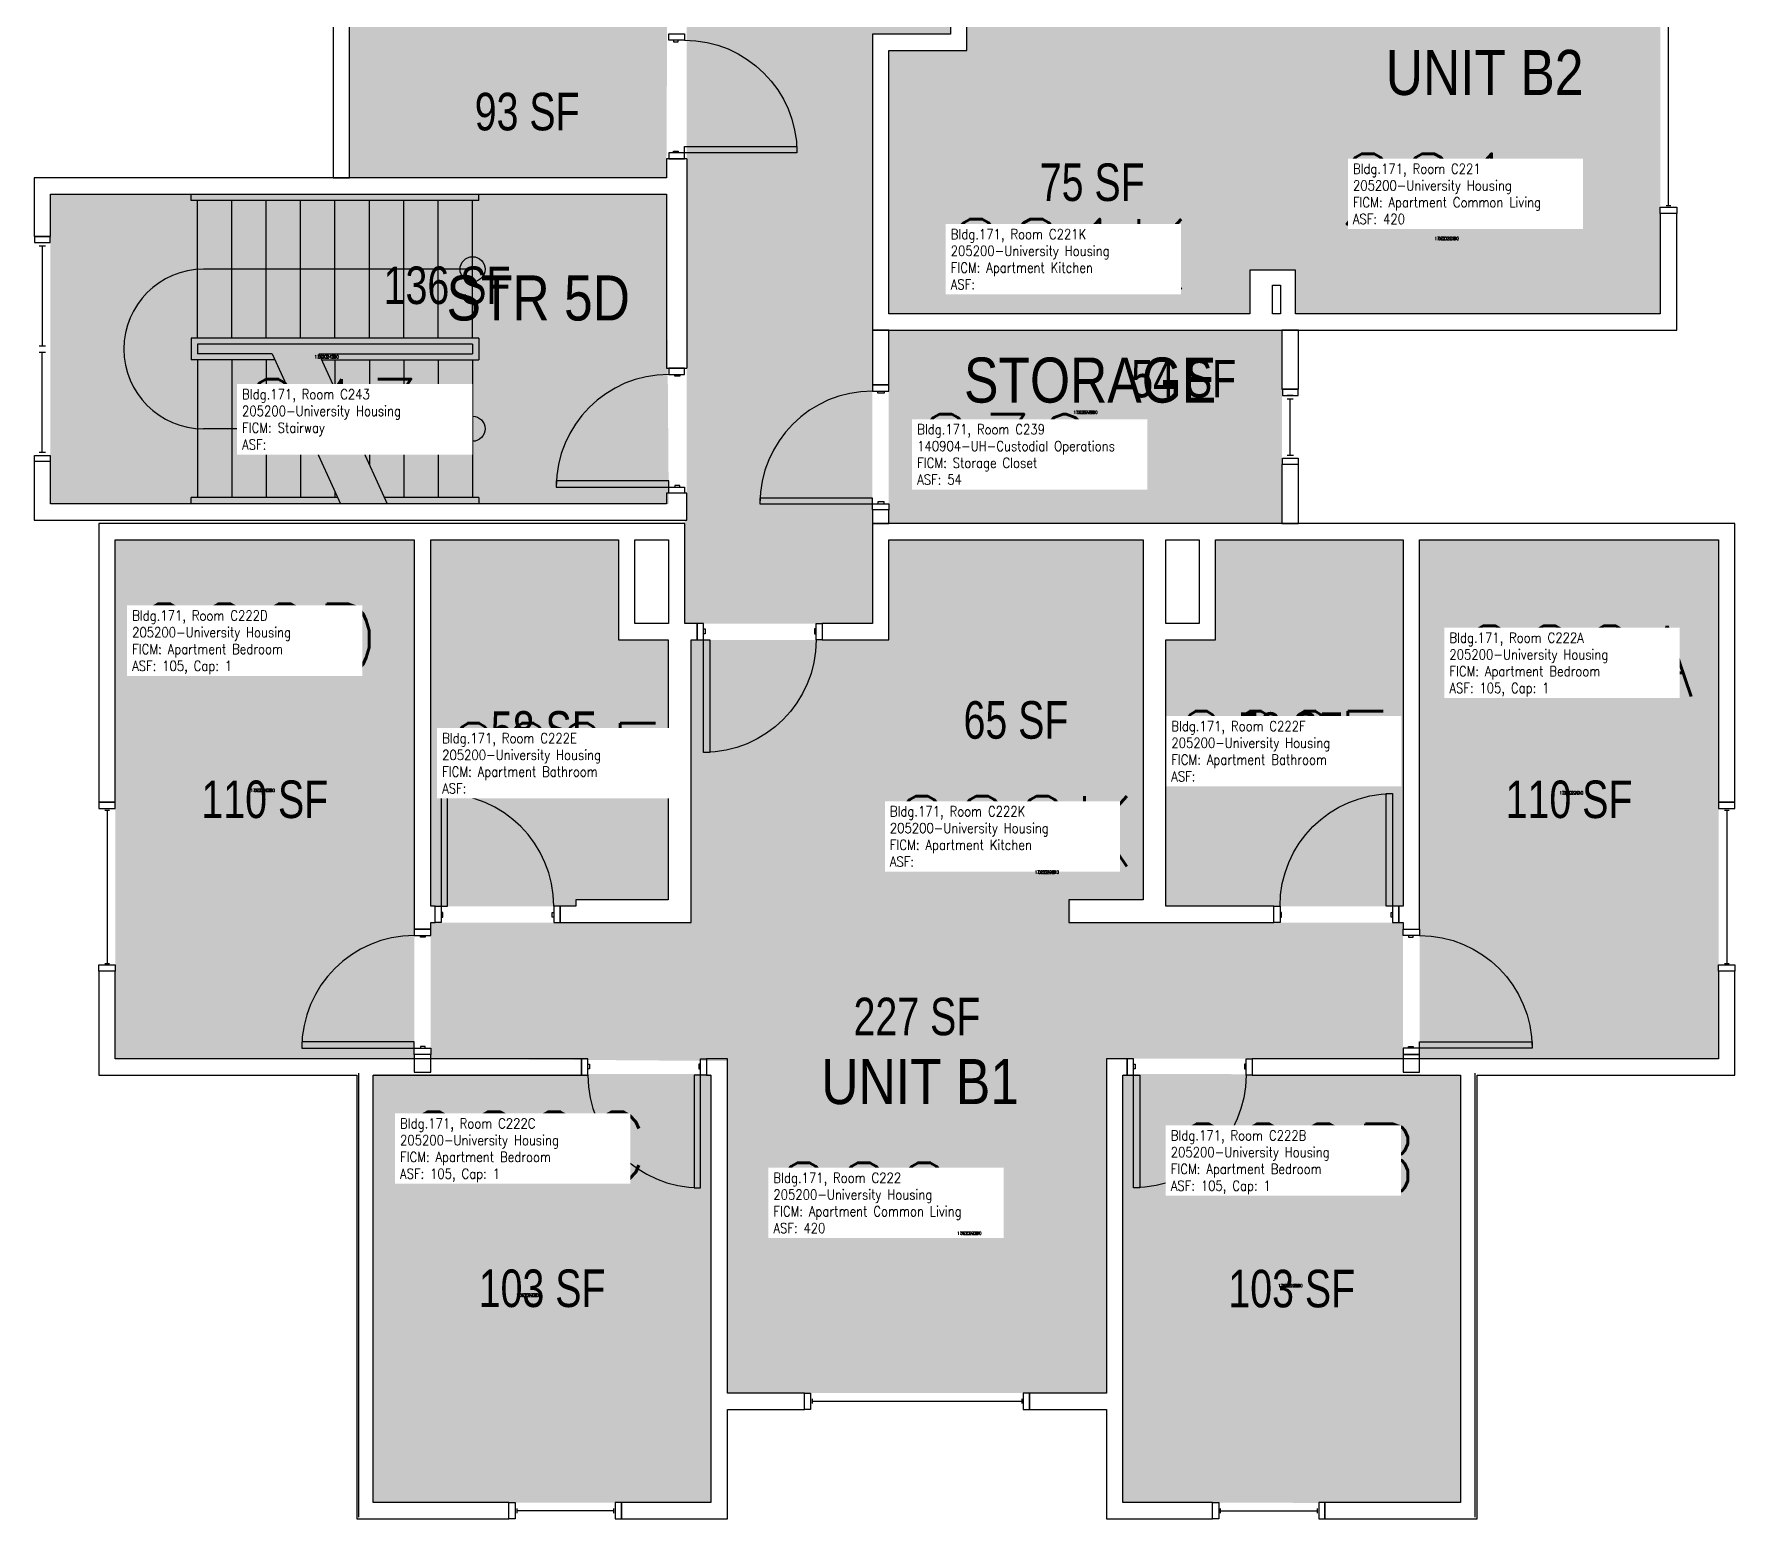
# Model space of a CAD drawing. Header units: inches. Extents: x 56 to 3925, y -1092 to 1472.
# Drawn here: x 3378 to 3922, y -535 to -60 of the extents above; entities that cross this region are included whole.
import ezdxf
from ezdxf.enums import TextEntityAlignment as Align

# ---------------------------------------------------------------- set-up
doc = ezdxf.new("R2010")
doc.units = ezdxf.units.IN
doc.header["$LTSCALE"] = 48
doc.header["$MEASUREMENT"] = 0
for name, color, linetype in [('A-DOOR', 2, 'Continuous'), ('A-FLOR', 3, 'Continuous'), ('A-GLAZ', 1, 'Continuous'), ('A-IDEN-RNUM', 7, 'Continuous'), ('A-IDEN-SNUM', 4, 'Continuous'), ('A-IDEN-VNUM', 4, 'Continuous'), ('A-MISC', 1, 'Continuous'), ('A-WALL', 5, 'Continuous'), ('AREA-TEXT', 3, 'Continuous'), ('Rooms-Category-Color', 7, 'Continuous'), ('Rooms-College-Color', 7, 'Continuous'), ('Rooms-Department-Color', 7, 'Continuous'), ('Rooms-Division-Color', 7, 'Continuous'), ('Rooms-Information', 7, 'Continuous')]:
    doc.layers.add(name, color=color, linetype=linetype)
doc.styles.add('AREA', font='arial.ttf', dxfattribs={"width": 0.75, "height": 12})
doc.styles.add('DIMS', font='ARIALN.TTF')
doc.styles.add('ROOMSNUMBER', font='txt.shx', dxfattribs={"height": 0.03})
doc.styles.add('ROOMVNUMBER', font='simplex.shx', dxfattribs={"width": 0.85})
doc.styles.get("Standard").update_dxf_attribs({"font": 'ARIALN.TTF'})
doc.dimstyles.new('NBA 2004', dxfattribs={"dimscale": 128, "dimtxt": 0.125, "dimasz": 0.09375, "dimexe": 0.125, "dimexo": 0.125, "dimgap": 0.0625, "dimtad": 1, "dimdec": 3, "dimzin": 3, "dimdsep": 46, "dimlunit": 4, "dimtxsty": 'DIMS', "dimblk": 'ARCHTICK', "dimcen": 0.09375, "dimdle": 0.125, "dimclrd": 256, "dimclre": 256, "dimclrt": 2, "dimadec": 0, "dimazin": 0, "dimtfac": 0.75, "dimtdec": 3, "dimtmove": 2, "dimatfit": 2, "dimfxl": 0.125, "dimfrac": 2, "dimtolj": 1, "dimtzin": 0, "dimlwd": -1, "dimlwe": -1, "dimarcsym": 0})

# ---------------------------------------------------------------- blocks, each defined once
blk = doc.blocks.new('_ArchTick')
at = {"color": 0, "linetype": 'ByBlock', "const_width": 0.15}
blk.add_lwpolyline([(-0.5, -0.5), (0.5, 0.5)], dxfattribs=at)

msp = doc.modelspace()

# ---------------------------------------------------------------- hatches: boundary and pattern name
at = {"layer": 'Rooms-Category-Color', "true_color": 0xadadad}
for points in [[(3586.39, 1019.28), (3646.39, 1019.28), (3646.39, 835.24), (3671.39, 835.24), (3671.39, 752.92), (3646.39, 752.92), (3646.39, 22.1), (3671.39, 22.1), (3671.39, -60.22), (3646.39, -60.22), (3646.39, -248.61), (3586.39, -248.61), (3586.39, -215.61), (3587.01, -215.61), (3587.01, -44.24), (3586.39, -44.24), (3586.39, 119.53), (3561.39, 119.53), (3561.39, 201.85), (3586.39, 201.85), (3586.39, 932.67), (3561.39, 932.67), (3561.39, 1014.99), (3586.39, 1014.99)], [(3580.51, -111.36), (3383.51, -111.36), (3383.51, -210.36), (3581.26, -210.36)]]:
    msp.add_hatch(color=253, dxfattribs=at).paths.add_polyline_path(points)
at = {"layer": 'Rooms-Category-Color', "true_color": 0x728ef3}
for points in [[(3781.76, -149.61), (3781.76, -65.47), (3676.64, -65.47), (3676.64, -4.34), (3685.59, -4.34), (3685.59, 0.91), (3676.64, 0.91), (3676.64, 22.1), (3726.01, 22.1), (3726.01, 0.91), (3719.59, 0.91), (3719.59, -4.34), (3733.26, -4.34), (3733.26, 27.35), (3719.39, 27.35), (3719.39, 56.1), (3733.26, 56.1), (3733.26, 232.14), (3719.39, 232.14), (3719.39, 260.89), (3777.39, 260.89), (3777.39, -14.11), (3898.39, -14.11), (3898.39, -149.61)], [(3651.64, -65.47), (3781.76, -65.47), (3781.76, -135.61), (3767.14, -135.61), (3767.14, -149.61), (3651.64, -149.61)], [(3777.39, -216.61), (3777.39, -154.86), (3651.64, -154.86), (3651.64, -216.61)], [(3404.26, -221.86), (3499.89, -221.86), (3499.89, -346.41), (3499.89, -387.74), (3404.26, -387.74)], [(3505.14, -221.86), (3505.14, -338.99), (3551.51, -338.99), (3551.51, -336.99), (3581.13, -336.99), (3581.13, -253.86), (3565.14, -253.86), (3565.14, -221.86)], [(3651.62, -221.86), (3733, -221.86), (3733, -336.99), (3651.62, -336.99)], [(3756.14, -221.86), (3816.14, -221.86), (3816.14, -338.99), (3740.26, -338.99), (3740.26, -253.86), (3756.14, -253.86)], [(3821.39, -221.86), (3917.01, -221.86), (3917.01, -387.74), (3821.39, -387.74)], [(3721.25, -494.61), (3600.01, -494.61), (3600.01, -388.47), (3505.14, -387.74), (3505.14, -344.24), (3588.36, -344.24), (3588.38, -253.86), (3651.64, -253.86), (3651.62, -336.99), (3709.75, -336.99), (3709.75, -344.24), (3816.12, -344.24), (3816.14, -387.74), (3721.26, -387.74)], [(3486.76, -392.61), (3594.76, -392.61), (3594.76, -529.61), (3486.76, -529.61)], [(3726.51, -392.61), (3834.51, -392.8), (3834.51, -529.8), (3726.51, -529.61)]]:
    msp.add_hatch(color=171, dxfattribs=at).paths.add_polyline_path(points)
at = {"layer": 'Rooms-Category-Color', "true_color": 0xe3c5e1}
msp.add_hatch(color=254, dxfattribs=at).paths.add_polyline_path([(3580.51, -106.11), (3479.14, -106.11), (3479.14, 24.89), (3581.14, 24.89)])
at = {"layer": 'Rooms-College-Color', "true_color": 0xadadad}
for points in [[(3586.39, 1019.28), (3646.39, 1019.28), (3646.39, 835.24), (3671.39, 835.24), (3671.39, 752.92), (3646.39, 752.92), (3646.39, 22.1), (3671.39, 22.1), (3671.39, -60.22), (3646.39, -60.22), (3646.39, -248.61), (3586.39, -248.61), (3586.39, -215.61), (3587.01, -215.61), (3587.01, -44.24), (3586.39, -44.24), (3586.39, 119.53), (3561.39, 119.53), (3561.39, 201.85), (3586.39, 201.85), (3586.39, 932.67), (3561.39, 932.67), (3561.39, 1014.99), (3586.39, 1014.99)], [(3781.76, -149.61), (3781.76, -65.47), (3676.64, -65.47), (3676.64, -4.34), (3685.59, -4.34), (3685.59, 0.91), (3676.64, 0.91), (3676.64, 22.1), (3726.01, 22.1), (3726.01, 0.91), (3719.59, 0.91), (3719.59, -4.34), (3733.26, -4.34), (3733.26, 27.35), (3719.39, 27.35), (3719.39, 56.1), (3733.26, 56.1), (3733.26, 232.14), (3719.39, 232.14), (3719.39, 260.89), (3777.39, 260.89), (3777.39, -14.11), (3898.39, -14.11), (3898.39, -149.61)], [(3580.51, -106.11), (3479.14, -106.11), (3479.14, 24.89), (3581.14, 24.89)], [(3651.64, -65.47), (3781.76, -65.47), (3781.76, -135.61), (3767.14, -135.61), (3767.14, -149.61), (3651.64, -149.61)], [(3580.51, -111.36), (3383.51, -111.36), (3383.51, -210.36), (3581.26, -210.36)], [(3777.39, -216.61), (3777.39, -154.86), (3651.64, -154.86), (3651.64, -216.61)], [(3404.26, -221.86), (3499.89, -221.86), (3499.89, -346.41), (3499.89, -387.74), (3404.26, -387.74)], [(3505.14, -221.86), (3505.14, -338.99), (3551.51, -338.99), (3551.51, -336.99), (3581.13, -336.99), (3581.13, -253.86), (3565.14, -253.86), (3565.14, -221.86)], [(3651.62, -221.86), (3733, -221.86), (3733, -336.99), (3651.62, -336.99)], [(3756.14, -221.86), (3816.14, -221.86), (3816.14, -338.99), (3740.26, -338.99), (3740.26, -253.86), (3756.14, -253.86)], [(3821.39, -221.86), (3917.01, -221.86), (3917.01, -387.74), (3821.39, -387.74)], [(3721.25, -494.61), (3600.01, -494.61), (3600.01, -388.47), (3505.14, -387.74), (3505.14, -344.24), (3588.36, -344.24), (3588.38, -253.86), (3651.64, -253.86), (3651.62, -336.99), (3709.75, -336.99), (3709.75, -344.24), (3816.12, -344.24), (3816.14, -387.74), (3721.26, -387.74)], [(3486.76, -392.61), (3594.76, -392.61), (3594.76, -529.61), (3486.76, -529.61)], [(3726.51, -392.61), (3834.51, -392.8), (3834.51, -529.8), (3726.51, -529.61)]]:
    msp.add_hatch(color=253, dxfattribs=at).paths.add_polyline_path(points)
at = {"layer": 'Rooms-Department-Color', "true_color": 0xacacac}
for points in [[(3586.39, 1019.28), (3646.39, 1019.28), (3646.39, 835.24), (3671.39, 835.24), (3671.39, 752.92), (3646.39, 752.92), (3646.39, 22.1), (3671.39, 22.1), (3671.39, -60.22), (3646.39, -60.22), (3646.39, -248.61), (3586.39, -248.61), (3586.39, -215.61), (3587.01, -215.61), (3587.01, -44.24), (3586.39, -44.24), (3586.39, 119.53), (3561.39, 119.53), (3561.39, 201.85), (3586.39, 201.85), (3586.39, 932.67), (3561.39, 932.67), (3561.39, 1014.99), (3586.39, 1014.99)], [(3580.51, -111.36), (3383.51, -111.36), (3383.51, -210.36), (3581.26, -210.36)]]:
    msp.add_hatch(color=253, dxfattribs=at).paths.add_polyline_path(points)
at = {"layer": 'Rooms-Department-Color', "true_color": 0x604aed}
for points in [[(3781.76, -149.61), (3781.76, -65.47), (3676.64, -65.47), (3676.64, -4.34), (3685.59, -4.34), (3685.59, 0.91), (3676.64, 0.91), (3676.64, 22.1), (3726.01, 22.1), (3726.01, 0.91), (3719.59, 0.91), (3719.59, -4.34), (3733.26, -4.34), (3733.26, 27.35), (3719.39, 27.35), (3719.39, 56.1), (3733.26, 56.1), (3733.26, 232.14), (3719.39, 232.14), (3719.39, 260.89), (3777.39, 260.89), (3777.39, -14.11), (3898.39, -14.11), (3898.39, -149.61)], [(3580.51, -106.11), (3479.14, -106.11), (3479.14, 24.89), (3581.14, 24.89)], [(3651.64, -65.47), (3781.76, -65.47), (3781.76, -135.61), (3767.14, -135.61), (3767.14, -149.61), (3651.64, -149.61)], [(3777.39, -216.61), (3777.39, -154.86), (3651.64, -154.86), (3651.64, -216.61)], [(3404.26, -221.86), (3499.89, -221.86), (3499.89, -346.41), (3499.89, -387.74), (3404.26, -387.74)], [(3505.14, -221.86), (3505.14, -338.99), (3551.51, -338.99), (3551.51, -336.99), (3581.13, -336.99), (3581.13, -253.86), (3565.14, -253.86), (3565.14, -221.86)], [(3651.62, -221.86), (3733, -221.86), (3733, -336.99), (3651.62, -336.99)], [(3756.14, -221.86), (3816.14, -221.86), (3816.14, -338.99), (3740.26, -338.99), (3740.26, -253.86), (3756.14, -253.86)], [(3821.39, -221.86), (3917.01, -221.86), (3917.01, -387.74), (3821.39, -387.74)], [(3721.25, -494.61), (3600.01, -494.61), (3600.01, -388.47), (3505.14, -387.74), (3505.14, -344.24), (3588.36, -344.24), (3588.38, -253.86), (3651.64, -253.86), (3651.62, -336.99), (3709.75, -336.99), (3709.75, -344.24), (3816.12, -344.24), (3816.14, -387.74), (3721.26, -387.74)], [(3486.76, -392.61), (3594.76, -392.61), (3594.76, -529.61), (3486.76, -529.61)], [(3726.51, -392.61), (3834.51, -392.8), (3834.51, -529.8), (3726.51, -529.61)]]:
    msp.add_hatch(color=173, dxfattribs=at).paths.add_polyline_path(points)
at = {"layer": 'Rooms-Division-Color', "true_color": 0xadadad}
for points in [[(3586.39, 1019.28), (3646.39, 1019.28), (3646.39, 835.24), (3671.39, 835.24), (3671.39, 752.92), (3646.39, 752.92), (3646.39, 22.1), (3671.39, 22.1), (3671.39, -60.22), (3646.39, -60.22), (3646.39, -248.61), (3586.39, -248.61), (3586.39, -215.61), (3587.01, -215.61), (3587.01, -44.24), (3586.39, -44.24), (3586.39, 119.53), (3561.39, 119.53), (3561.39, 201.85), (3586.39, 201.85), (3586.39, 932.67), (3561.39, 932.67), (3561.39, 1014.99), (3586.39, 1014.99)], [(3580.51, -111.36), (3383.51, -111.36), (3383.51, -210.36), (3581.26, -210.36)]]:
    msp.add_hatch(color=253, dxfattribs=at).paths.add_polyline_path(points)
at = {"layer": 'Rooms-Division-Color', "true_color": 0x604aed}
for points in [[(3781.76, -149.61), (3781.76, -65.47), (3676.64, -65.47), (3676.64, -4.34), (3685.59, -4.34), (3685.59, 0.91), (3676.64, 0.91), (3676.64, 22.1), (3726.01, 22.1), (3726.01, 0.91), (3719.59, 0.91), (3719.59, -4.34), (3733.26, -4.34), (3733.26, 27.35), (3719.39, 27.35), (3719.39, 56.1), (3733.26, 56.1), (3733.26, 232.14), (3719.39, 232.14), (3719.39, 260.89), (3777.39, 260.89), (3777.39, -14.11), (3898.39, -14.11), (3898.39, -149.61)], [(3580.51, -106.11), (3479.14, -106.11), (3479.14, 24.89), (3581.14, 24.89)], [(3651.64, -65.47), (3781.76, -65.47), (3781.76, -135.61), (3767.14, -135.61), (3767.14, -149.61), (3651.64, -149.61)], [(3777.39, -216.61), (3777.39, -154.86), (3651.64, -154.86), (3651.64, -216.61)], [(3404.26, -221.86), (3499.89, -221.86), (3499.89, -346.41), (3499.89, -387.74), (3404.26, -387.74)], [(3505.14, -221.86), (3505.14, -338.99), (3551.51, -338.99), (3551.51, -336.99), (3581.13, -336.99), (3581.13, -253.86), (3565.14, -253.86), (3565.14, -221.86)], [(3651.62, -221.86), (3733, -221.86), (3733, -336.99), (3651.62, -336.99)], [(3756.14, -221.86), (3816.14, -221.86), (3816.14, -338.99), (3740.26, -338.99), (3740.26, -253.86), (3756.14, -253.86)], [(3821.39, -221.86), (3917.01, -221.86), (3917.01, -387.74), (3821.39, -387.74)], [(3721.25, -494.61), (3600.01, -494.61), (3600.01, -388.47), (3505.14, -387.74), (3505.14, -344.24), (3588.36, -344.24), (3588.38, -253.86), (3651.64, -253.86), (3651.62, -336.99), (3709.75, -336.99), (3709.75, -344.24), (3816.12, -344.24), (3816.14, -387.74), (3721.26, -387.74)], [(3486.76, -392.61), (3594.76, -392.61), (3594.76, -529.61), (3486.76, -529.61)], [(3726.51, -392.61), (3834.51, -392.8), (3834.51, -529.8), (3726.51, -529.61)]]:
    msp.add_hatch(color=173, dxfattribs=at).paths.add_polyline_path(points)

# ---------------------------------------------------------------- linework, layer by layer
at = {"layer": 'A-DOOR'}
for p, q in [((3651.64, -172.31), (3646.39, -172.31)), ((3646.39, -172.31), (3646.39, -174.31)), ((3651.64, -174.31), (3651.64, -172.31)), ((3646.39, -174.31), (3651.64, -174.31)), ((3648.14, -174.94), (3648.14, -174.31)), ((3648.14, -174.31), (3650.14, -174.31)), ((3650.14, -174.94), (3648.14, -174.94)), ((3650.14, -174.31), (3650.14, -174.94)), ((3646.39, -208.56), (3610.39, -208.56)), ((3610.39, -208.56), (3610.39, -210.31)), ((3610.39, -210.31), (3646.39, -210.31)), ((3646.39, -210.31), (3646.39, -208.56)), ((3646.39, -212.31), (3646.39, -210.31)), ((3646.39, -210.31), (3651.64, -210.31)), ((3650.14, -209.69), (3648.14, -209.69)), ((3648.14, -209.69), (3648.14, -210.31)), ((3648.14, -210.31), (3650.14, -210.31)), ((3650.14, -210.31), (3650.14, -209.69)), ((3651.64, -210.31), (3651.64, -212.31)), ((3651.64, -212.31), (3646.39, -212.31))]:
    msp.add_line(p, q, dxfattribs=at)
for points in [[(3581.26, -62.11), (3581.26, -60.11), (3586.26, -60.11), (3586.26, -62.11)], [(3582.76, -62.11), (3582.76, -62.61), (3584.26, -62.61), (3584.26, -62.11)], [(3582.76, -98.11), (3582.76, -97.61), (3584.26, -97.61), (3584.26, -98.11)], [(3586.26, -98.11), (3586.26, -96.11), (3622.26, -96.11), (3622.26, -98.11)], [(3581.26, -98.11), (3581.26, -100.11), (3586.26, -100.11), (3586.26, -98.11)], [(3586.26, -168.99), (3586.26, -166.99), (3581.26, -166.99), (3581.26, -168.99)], [(3584.76, -168.99), (3584.76, -169.49), (3583.26, -169.49), (3583.26, -168.99)], [(3581.26, -204.99), (3581.26, -202.99), (3545.26, -202.99), (3545.26, -204.99)], [(3586.26, -204.99), (3586.26, -206.99), (3581.26, -206.99), (3581.26, -204.99)], [(3584.76, -204.99), (3584.76, -204.49), (3583.26, -204.49), (3583.26, -204.99)], [(3592.38, -248.61), (3590.38, -248.61), (3590.38, -253.86), (3592.38, -253.86)], [(3628.38, -248.61), (3630.38, -248.61), (3630.38, -253.86), (3628.38, -253.86)], [(3592.38, -250.36), (3592.88, -250.36), (3592.88, -251.86), (3592.38, -251.86)], [(3592.38, -253.86), (3594.38, -253.86), (3594.38, -289.86), (3592.38, -289.86)], [(3628.38, -250.36), (3627.88, -250.36), (3627.88, -251.86), (3628.38, -251.86)], [(3508.51, -338.99), (3510.51, -338.99), (3510.51, -302.99), (3508.51, -302.99)], [(3812.76, -338.99), (3810.76, -338.99), (3810.76, -302.99), (3812.76, -302.99)], [(3508.51, -344.24), (3506.51, -344.24), (3506.51, -338.99), (3508.51, -338.99)], [(3508.51, -342.49), (3509.01, -342.49), (3509.01, -340.99), (3508.51, -340.99)], [(3544.51, -342.49), (3544.01, -342.49), (3544.01, -340.99), (3544.51, -340.99)], [(3544.51, -344.24), (3546.51, -344.24), (3546.51, -338.99), (3544.51, -338.99)], [(3776.76, -344.24), (3774.76, -344.24), (3774.76, -338.99), (3776.76, -338.99)], [(3776.76, -342.49), (3777.26, -342.49), (3777.26, -340.99), (3776.76, -340.99)], [(3812.76, -342.49), (3812.26, -342.49), (3812.26, -340.99), (3812.76, -340.99)], [(3812.76, -344.24), (3814.76, -344.24), (3814.76, -338.99), (3812.76, -338.99)], [(3505.14, -348.37), (3505.14, -346.37), (3499.89, -346.37), (3499.89, -348.37)], [(3816.14, -348.37), (3816.14, -346.37), (3821.39, -346.37), (3821.39, -348.37)], [(3503.39, -348.37), (3503.39, -348.87), (3501.89, -348.87), (3501.89, -348.37)], [(3817.89, -348.37), (3817.89, -348.87), (3819.39, -348.87), (3819.39, -348.37)], [(3499.89, -384.37), (3499.89, -382.37), (3463.89, -382.37), (3463.89, -384.37)], [(3505.14, -384.37), (3505.14, -386.37), (3499.89, -386.37), (3499.89, -384.37)], [(3503.39, -384.37), (3503.39, -383.87), (3501.89, -383.87), (3501.89, -384.37)], [(3816.14, -384.37), (3816.14, -386.37), (3821.39, -386.37), (3821.39, -384.37)], [(3817.89, -384.37), (3817.89, -383.87), (3819.39, -383.87), (3819.39, -384.37)], [(3821.39, -384.37), (3821.39, -382.37), (3857.39, -382.37), (3857.39, -384.37)], [(3555.39, -387.74), (3553.39, -387.74), (3553.39, -392.99), (3555.39, -392.99)], [(3555.39, -389.49), (3555.89, -389.49), (3555.89, -390.99), (3555.39, -390.99)], [(3591.39, -389.49), (3590.89, -389.49), (3590.89, -390.99), (3591.39, -390.99)], [(3591.39, -387.74), (3593.39, -387.74), (3593.39, -392.99), (3591.39, -392.99)], [(3729.89, -387.74), (3727.89, -387.74), (3727.89, -392.99), (3729.89, -392.99)], [(3729.89, -389.49), (3730.39, -389.49), (3730.39, -390.99), (3729.89, -390.99)], [(3765.89, -389.49), (3765.39, -389.49), (3765.39, -390.99), (3765.89, -390.99)], [(3765.89, -387.74), (3767.89, -387.74), (3767.89, -392.99), (3765.89, -392.99)], [(3591.39, -392.99), (3589.39, -392.99), (3589.39, -428.99), (3591.39, -428.99)], [(3729.89, -392.99), (3731.89, -392.99), (3731.89, -428.99), (3729.89, -428.99)]]:
    msp.add_lwpolyline(points, close=True, dxfattribs=at)
at = {"layer": 'A-DOOR', "extrusion": (0, 0, -1)}
for centre, start, end in [((-3586.26, -98.11), 90, 180), ((-3592.38, -253.86), 180, 270), ((-3812.76, -338.99), 0, 90), ((-3821.39, -384.37), 90, 180), ((-3729.89, -392.99), 180, 270)]:
    msp.add_arc(centre, 36, start, end, dxfattribs=at)
at = {"layer": 'A-DOOR'}
for centre, start, end in [((3581.26, -204.99), 90, 180), ((3646.39, -210.31), 90, 180), ((3508.51, -338.99), 0, 90), ((3499.89, -384.37), 90, 180), ((3591.39, -392.99), 180, 270)]:
    msp.add_arc(centre, 36, start, end, dxfattribs=at)
at = {"layer": 'A-FLOR'}
for p, q in [((3428.51, -113.36), (3428.51, -111.36)), ((3520.51, -113.36), (3428.51, -113.36)), ((3430.51, -157.36), (3430.51, -113.36)), ((3441.51, -157.36), (3441.51, -113.36)), ((3452.51, -157.36), (3452.51, -113.36)), ((3463.51, -157.36), (3463.51, -113.36)), ((3474.51, -157.36), (3474.51, -113.36)), ((3485.51, -157.36), (3485.51, -113.36)), ((3496.51, -157.36), (3496.51, -113.36)), ((3507.51, -157.36), (3507.51, -113.36)), ((3518.51, -157.36), (3518.51, -113.36)), ((3520.51, -113.36), (3520.51, -111.36)), ((3518.51, -135.36), (3432.51, -135.36)), ((3428.51, -157.36), (3428.51, -164.36)), ((3520.51, -157.36), (3428.51, -157.36)), ((3520.51, -157.36), (3520.51, -164.36)), ((3430.51, -159.36), (3430.51, -162.36)), ((3518.51, -159.36), (3430.51, -159.36)), ((3454.38, -162.36), (3430.51, -162.36)), ((3469.38, -162.36), (3518.51, -162.36)), ((3518.51, -159.36), (3518.51, -162.36)), ((3455.29, -164.36), (3428.51, -164.36)), ((3430.51, -164.36), (3430.51, -208.36)), ((3441.51, -164.36), (3441.51, -208.36)), ((3452.51, -164.36), (3452.51, -208.36)), ((3452.51, -164.36), (3452.51, -208.36)), ((3470.29, -164.36), (3520.51, -164.36)), ((3474.51, -164.36), (3474.51, -173.61)), ((3485.51, -164.36), (3485.51, -197.77)), ((3496.51, -164.36), (3496.51, -208.36)), ((3507.51, -164.36), (3507.51, -208.36)), ((3518.51, -164.36), (3518.51, -208.36)), ((3463.51, -182.41), (3463.51, -184.18)), ((3463.51, -186.49), (3463.51, -208.36)), ((3474.51, -206.56), (3474.51, -208.36)), ((3428.51, -210.36), (3428.51, -208.36)), ((3475.34, -208.36), (3428.51, -208.36)), ((3520.51, -208.36), (3490.34, -208.36)), ((3520.51, -208.36), (3520.51, -210.36))]:
    msp.add_line(p, q, dxfattribs=at)
for points in [[(3454.38, -162.36), (3464.08, -183.62), (3460.95, -186.69), (3469.69, -186.02), (3466.56, -189.09), (3476.25, -210.36)], [(3469.38, -162.36), (3479.08, -183.62), (3475.95, -186.69), (3484.69, -186.02), (3481.56, -189.09), (3491.25, -210.36)]]:
    msp.add_lwpolyline(points, dxfattribs=at)
for centre in [(3518.51, -135.36), (3518.51, -186.36)]:
    msp.add_circle(centre, 4, dxfattribs=at)
msp.add_arc((3432.51, -160.86), 25.5, 90, 270, dxfattribs=at)
at = {"layer": 'A-GLAZ'}
for p, q in [((3901.01, -115), (3901.01, -48)), ((3900.26, -115), (3901.76, -115)), ((3379.89, -127.86), (3381.89, -127.86)), ((3380.89, -127.86), (3380.89, -159.86)), ((3379.89, -159.86), (3381.89, -159.86)), ((3379.89, -161.86), (3381.89, -161.86)), ((3380.89, -193.86), (3380.89, -161.86)), ((3782.51, -173.74), (3777.51, -173.74)), ((3777.51, -173.74), (3777.51, -175.74)), ((3782.51, -175.74), (3782.51, -173.74)), ((3777.51, -175.74), (3782.51, -175.74)), ((3781.01, -175.74), (3779.01, -175.74)), ((3779.01, -176.74), (3781.01, -176.74)), ((3780.02, -194.74), (3780.01, -176.74)), ((3379.89, -193.86), (3381.89, -193.86)), ((3777.52, -197.74), (3777.52, -195.74)), ((3777.52, -195.74), (3782.52, -195.74)), ((3779.02, -194.74), (3781.02, -194.74)), ((3779.02, -195.74), (3781.02, -195.74)), ((3782.52, -195.74), (3782.52, -197.74)), ((3782.52, -197.74), (3777.52, -197.74)), ((3400.89, -308.27), (3402.39, -308.27)), ((3401.64, -308.27), (3401.64, -357.27)), ((3918.89, -308.27), (3920.39, -308.27)), ((3919.64, -308.27), (3919.64, -357.27)), ((3400.89, -357.27), (3402.39, -357.27)), ((3918.89, -357.27), (3920.39, -357.27)), ((3627.14, -496.49), (3627.14, -497.99)), ((3627.14, -497.24), (3694.14, -497.24)), ((3694.14, -496.49), (3694.14, -497.99)), ((3532.64, -531.49), (3532.64, -532.99)), ((3563.64, -532.24), (3532.64, -532.24)), ((3563.64, -531.49), (3563.64, -532.99)), ((3757.64, -531.49), (3757.64, -532.99)), ((3757.64, -532.24), (3788.64, -532.24)), ((3788.64, -531.49), (3788.64, -532.99))]:
    msp.add_line(p, q, dxfattribs=at)
for points in [[(3903.64, -115.5), (3903.64, -117.5), (3898.39, -117.5), (3898.39, -115.5)], [(3383.39, -126.86), (3383.39, -124.86), (3378.39, -124.86), (3378.39, -126.86)], [(3383.39, -194.86), (3383.39, -196.86), (3378.39, -196.86), (3378.39, -194.86)], [(3404.26, -307.77), (3404.26, -305.77), (3399.01, -305.77), (3399.01, -307.77)], [(3922.26, -307.77), (3922.26, -305.77), (3917.01, -305.77), (3917.01, -307.77)], [(3404.26, -357.77), (3404.26, -359.77), (3399.01, -359.77), (3399.01, -357.77)], [(3922.26, -357.77), (3922.26, -359.77), (3917.01, -359.77), (3917.01, -357.77)], [(3626.64, -499.86), (3624.64, -499.86), (3624.64, -494.61), (3626.64, -494.61)], [(3694.64, -499.86), (3696.64, -499.86), (3696.64, -494.61), (3694.64, -494.61)], [(3532.14, -534.86), (3530.14, -534.86), (3530.14, -529.61), (3532.14, -529.61)], [(3564.14, -534.86), (3566.14, -534.86), (3566.14, -529.61), (3564.14, -529.61)], [(3757.14, -534.86), (3755.14, -534.86), (3755.14, -529.61), (3757.14, -529.61)], [(3789.14, -534.86), (3791.14, -534.86), (3791.14, -529.61), (3789.14, -529.61)]]:
    msp.add_lwpolyline(points, close=True, dxfattribs=at)
at = {"layer": 'A-WALL'}
for p, q in [((3473.89, 24.89), (3473.89, -106.11)), ((3479.14, -106.11), (3479.14, 24.89)), ((3671.39, -45.83), (3671.39, -60.22)), ((3676.64, -65.47), (3676.64, -45.83)), ((3646.39, -60.22), (3646.39, -154.86)), ((3671.39, -60.22), (3646.39, -60.22)), ((3651.64, -149.61), (3651.64, -65.47)), ((3651.64, -65.47), (3676.64, -65.47)), ((3587.01, -100.11), (3580.51, -100.11)), ((3580.51, -100.11), (3580.51, -106.11)), ((3587.01, -100.11), (3587.01, -166.99)), ((3378.26, -106.11), (3378.26, -124.86)), ((3580.51, -106.11), (3378.26, -106.11)), ((3473.89, -106.11), (3479.14, -106.11)), ((3383.51, -124.86), (3383.51, -111.36)), ((3383.51, -111.36), (3580.51, -111.36)), ((3580.51, -111.36), (3580.51, -166.99)), ((3903.64, -117.5), (3898.39, -117.5)), ((3898.39, -117.5), (3898.39, -149.61)), ((3903.64, -154.86), (3903.64, -117.5)), ((3378.26, -124.86), (3383.51, -124.86)), ((3767.14, -135.61), (3767.14, -149.61)), ((3781.76, -135.61), (3767.14, -135.61)), ((3781.76, -149.61), (3781.76, -135.61)), ((3774.39, -149.61), (3774.39, -140.49)), ((3774.39, -140.49), (3776.89, -140.49)), ((3776.89, -140.49), (3776.89, -149.61)), ((3767.14, -149.61), (3651.64, -149.61)), ((3776.89, -149.61), (3774.39, -149.61)), ((3898.39, -149.61), (3781.76, -149.61)), ((3651.64, -154.86), (3646.39, -154.86)), ((3646.39, -154.86), (3646.39, -172.31)), ((3646.39, -154.86), (3903.64, -154.86)), ((3651.64, -172.31), (3651.64, -154.86)), ((3777.39, -154.86), (3777.39, -173.74)), ((3782.64, -154.86), (3777.39, -154.86)), ((3782.64, -173.74), (3782.64, -154.86)), ((3580.51, -166.99), (3587.01, -166.99)), ((3646.39, -172.31), (3651.64, -172.31)), ((3777.39, -173.74), (3782.64, -173.74)), ((3383.51, -196.86), (3378.26, -196.86)), ((3378.26, -196.86), (3378.26, -215.61)), ((3383.51, -210.36), (3383.51, -196.86)), ((3777.39, -197.74), (3777.39, -216.61)), ((3782.64, -197.74), (3777.39, -197.74)), ((3782.64, -216.61), (3782.64, -197.74)), ((3580.51, -210.36), (3383.51, -210.36)), ((3587.01, -206.99), (3580.51, -206.99)), ((3580.51, -206.99), (3580.51, -210.36)), ((3587.01, -215.61), (3587.01, -206.99)), ((3378.26, -215.61), (3587.01, -215.61)), ((3586.39, -216.61), (3399.01, -216.61)), ((3399.01, -216.61), (3399.01, -305.77)), ((3586.39, -248.61), (3586.39, -216.61)), ((3651.64, -212.31), (3646.39, -212.31)), ((3646.39, -212.31), (3646.39, -216.61)), ((3646.39, -216.61), (3651.64, -216.61)), ((3922.26, -216.61), (3646.39, -216.61)), ((3646.39, -216.61), (3646.39, -248.61)), ((3651.64, -216.61), (3651.64, -212.31)), ((3777.39, -216.61), (3782.64, -216.61)), ((3922.26, -305.77), (3922.26, -216.61)), ((3404.26, -221.86), (3499.89, -221.86)), ((3404.26, -305.77), (3404.26, -221.86)), ((3499.89, -221.86), (3499.89, -346.37)), ((3505.14, -221.86), (3565.14, -221.86)), ((3505.14, -338.99), (3505.14, -221.86)), ((3565.14, -221.86), (3565.14, -253.86)), ((3570.39, -221.86), (3581.14, -221.86)), ((3570.39, -248.61), (3570.39, -221.86)), ((3581.14, -221.86), (3581.14, -248.61)), ((3651.64, -221.86), (3733.01, -221.86)), ((3651.64, -253.86), (3651.64, -221.86)), ((3733.01, -221.86), (3733.01, -336.99)), ((3740.26, -221.86), (3750.89, -221.86)), ((3740.26, -248.61), (3740.26, -221.86)), ((3750.89, -221.86), (3750.89, -248.61)), ((3756.14, -221.86), (3816.14, -221.86)), ((3756.14, -253.86), (3756.14, -221.86)), ((3816.14, -221.86), (3816.14, -338.99)), ((3821.39, -221.86), (3917.01, -221.86)), ((3821.39, -346.37), (3821.39, -221.86)), ((3917.01, -221.86), (3917.01, -305.77)), ((3581.14, -248.61), (3570.39, -248.61)), ((3590.38, -248.61), (3586.39, -248.61)), ((3590.38, -253.86), (3590.38, -248.61)), ((3646.39, -248.61), (3630.38, -248.61)), ((3630.38, -248.61), (3630.38, -253.86)), ((3750.89, -248.61), (3740.26, -248.61)), ((3565.14, -253.86), (3581.13, -253.86)), ((3581.13, -253.86), (3581.13, -336.99)), ((3588.38, -253.86), (3590.38, -253.86)), ((3588.38, -344.24), (3588.38, -253.86)), ((3630.38, -253.86), (3651.64, -253.86)), ((3740.26, -338.99), (3740.26, -253.86)), ((3740.26, -253.86), (3756.14, -253.86)), ((3399.01, -305.77), (3404.26, -305.77)), ((3917.01, -305.77), (3922.26, -305.77)), ((3581.13, -336.99), (3551.51, -336.99)), ((3551.51, -336.99), (3551.51, -338.99)), ((3733.01, -336.99), (3709.26, -336.99)), ((3709.26, -336.99), (3709.26, -344.24)), ((3506.51, -338.99), (3505.14, -338.99)), ((3506.51, -344.24), (3506.51, -338.99)), ((3551.51, -338.99), (3546.51, -338.99)), ((3546.51, -338.99), (3546.51, -344.24)), ((3774.76, -338.99), (3740.26, -338.99)), ((3774.76, -344.24), (3774.76, -338.99)), ((3816.14, -338.99), (3814.76, -338.99)), ((3814.76, -338.99), (3814.76, -344.24)), ((3499.89, -346.37), (3505.14, -346.37)), ((3505.14, -344.24), (3506.51, -344.24)), ((3505.14, -346.37), (3505.14, -344.24)), ((3546.51, -344.24), (3553.89, -344.24)), ((3553.89, -344.24), (3588.38, -344.24)), ((3709.26, -344.24), (3737.51, -344.24)), ((3737.51, -344.24), (3774.76, -344.24)), ((3814.76, -344.24), (3816.14, -344.24)), ((3816.14, -344.24), (3816.14, -346.37)), ((3816.14, -346.37), (3821.39, -346.37)), ((3399.01, -359.77), (3399.01, -392.99)), ((3404.26, -359.77), (3399.01, -359.77)), ((3404.26, -387.74), (3404.26, -359.77)), ((3922.26, -359.77), (3917.01, -359.77)), ((3917.01, -359.77), (3917.01, -387.74)), ((3922.26, -392.99), (3922.26, -359.77)), ((3553.39, -387.74), (3404.26, -387.74)), ((3505.14, -386.37), (3499.89, -386.37)), ((3499.89, -386.37), (3499.89, -391.99)), ((3505.14, -391.99), (3505.14, -386.37)), ((3553.39, -392.99), (3553.39, -387.74)), ((3600.01, -387.74), (3593.39, -387.74)), ((3593.39, -387.74), (3593.39, -392.99)), ((3600.01, -494.61), (3600.01, -387.74)), ((3727.89, -387.74), (3721.26, -387.74)), ((3721.26, -387.74), (3721.26, -494.61)), ((3727.89, -392.99), (3727.89, -387.74)), ((3917.01, -387.74), (3767.89, -387.74)), ((3767.89, -387.74), (3767.89, -392.99)), ((3816.14, -386.37), (3816.14, -391.99)), ((3821.39, -386.37), (3816.14, -386.37)), ((3821.39, -391.99), (3821.39, -386.37)), ((3399.01, -392.99), (3481.51, -392.99)), ((3481.51, -392.99), (3481.51, -534.86)), ((3482.14, -534.24), (3482.14, -392.36)), ((3486.76, -529.61), (3486.76, -392.99)), ((3486.76, -392.99), (3553.39, -392.99)), ((3499.89, -391.99), (3505.14, -391.99)), ((3593.39, -392.99), (3594.76, -392.99)), ((3594.76, -392.99), (3594.76, -529.61)), ((3726.51, -392.99), (3727.89, -392.99)), ((3726.51, -529.61), (3726.51, -392.99)), ((3767.89, -392.99), (3834.51, -392.99)), ((3816.14, -391.99), (3821.39, -391.99)), ((3834.51, -392.99), (3834.51, -529.61)), ((3839.14, -534.24), (3839.14, -392.36)), ((3839.76, -534.86), (3839.76, -392.99)), ((3839.76, -392.99), (3922.26, -392.99)), ((3624.64, -494.61), (3600.01, -494.61)), ((3624.64, -499.86), (3624.64, -494.61)), ((3721.26, -494.61), (3696.64, -494.61)), ((3696.64, -494.61), (3696.64, -499.86)), ((3600.01, -499.86), (3624.64, -499.86)), ((3600.01, -534.86), (3600.01, -499.86)), ((3696.64, -499.86), (3721.26, -499.86)), ((3721.26, -499.86), (3721.26, -534.86)), ((3530.14, -529.61), (3486.76, -529.61)), ((3530.14, -534.86), (3530.14, -529.61)), ((3594.76, -529.61), (3566.14, -529.61)), ((3566.14, -529.61), (3566.14, -534.86)), ((3755.14, -529.61), (3726.51, -529.61)), ((3755.14, -534.86), (3755.14, -529.61)), ((3834.51, -529.61), (3791.14, -529.61)), ((3791.14, -529.61), (3791.14, -534.86)), ((3481.51, -534.86), (3530.14, -534.86)), ((3566.14, -534.86), (3600.01, -534.86)), ((3721.26, -534.86), (3755.14, -534.86)), ((3791.14, -534.86), (3839.76, -534.86))]:
    msp.add_line(p, q, dxfattribs=at)

# ---------------------------------------------------------------- texts
at = {"layer": 'A-IDEN-RNUM', "style": 'ROOMSNUMBER', "width": 0.85}
for s, p in [('0221-00', (3830.07, -126.04)), ('0221-K0', (3681.84, -133.71)), ('0243-00', (3471.86, -163.84)), ('0239-00', (3714.56, -181.59)), ('0222-E0', (3537.05, -291.66)), ('0222-F0', (3770.02, -291.66)), ('0222-D0', (3451.42, -302.45)), ('0222-A0', (3869.93, -303.22)), ('0222-K0', (3702.19, -328.6)), ('0222-00', (3677.4, -444.03)), ('0222-B0', (3780.07, -460.78)), ('0222-C0', (3536.38, -463.83))]:
    msp.add_text(s, height=1, dxfattribs=at).set_placement(p, align=Align.CENTER)
at = {"layer": 'A-IDEN-SNUM', "style": 'ROOMSNUMBER', "width": 0.85}
for s, p in [('1710C22100', (3830.07, -126.04)), ('1710C221K0', (3681.84, -133.71)), ('1710C24300', (3471.86, -163.84)), ('1710C23900', (3714.56, -181.59)), ('1710C222E0', (3537.05, -291.66)), ('1710C222F0', (3770.02, -291.66)), ('1710C222D0', (3451.42, -302.45)), ('1710C222A0', (3869.93, -303.22)), ('1710C222K0', (3702.19, -328.6)), ('1710C22200', (3677.4, -444.03)), ('1710C222B0', (3780.07, -460.78)), ('1710C222C0', (3536.38, -463.83))]:
    msp.add_text(s, height=1, dxfattribs=at).set_placement(p, align=Align.CENTER)
at = {"layer": 'A-IDEN-VNUM', "style": 'ROOMVNUMBER'}
for s, p in [('221', (3824.18, -109.66)), ('221K', (3708.96, -130.56)), ('243', (3473.73, -181.74)), ('239', (3689.11, -192.95)), ('222D', (3449.29, -253.56)), ('222A', (3871.66, -260.65)), ('222K', (3691.62, -315.08)), ('222C', (3535.49, -415.92)), ('222B', (3781.47, -419.76)), ('222', (3643.66, -432.23))]:
    msp.add_text(s, height=22.5, dxfattribs=at).set_placement(p, align=Align.MIDDLE_CENTER)
at = {"layer": 'A-IDEN-VNUM', "style": 'ROOMVNUMBER', "width": 0.9}
for s, p in [('222E', (3777.17, -287.84)), ('222F', (3544, -291.68))]:
    msp.add_text(s, height=22.5, dxfattribs=at).set_placement(p, align=Align.MIDDLE_CENTER)
at = {"layer": 'A-MISC'}
for s, p in [('UNIT B2', (3842.18, -79.66)), ('STR 5D', (3539.52, -151.74)), ('STORAGE', (3716.03, -177.99)), ('UNIT B1', (3661.66, -402.23))]:
    msp.add_text(s, height=14.4, dxfattribs=at).set_placement(p, align=Align.CENTER)
at = {"layer": 'AREA-TEXT', "style": 'AREA', "width": 0.75}
for s, p in [('93 SF', (3535.98, -84.96)), ('75 SF', (3716.7, -107.54)), ('136 SF', (3510.36, -140.48)), ('54 SF', (3745.95, -170.32)), ('58 SF', (3541.13, -282.63)), ('65 SF', (3692.31, -279.43)), ('58 SF', (3780.02, -283.01)), ('110 SF', (3452.08, -304.8)), ('110 SF', (3869.2, -304.8)), ('227 SF', (3660.64, -374.23)), ('103 SF', (3540.76, -461.11)), ('103 SF', (3780.51, -461.21))]:
    msp.add_text(s, height=12, dxfattribs=at).set_placement(p, align=Align.MIDDLE_CENTER)

# ---------------------------------------------------------------- leaders
at = {"layer": 'A-FLOR'}
for points in [[(3458.81, -186.36), (3432.51, -186.36)], [(3485.21, -186.36), (3518.51, -186.36)]]:
    msp.add_leader(points, dimstyle='NBA 2004', override={"dimscale": 96, "dimasz": 0.09375, "dimgap": 0.0625, "dimtad": 0}, dxfattribs=at)

# ---------------------------------------------------------------- next in the draw order: texts
at = {"layer": 'Rooms-Information', "char_height": 3.2143, "width": 72, "attachment_point": 7, "style": 'ROOMVNUMBER', "bg_fill": 3, "box_fill_scale": 1.5, "bg_fill_color": 256, "bg_fill_true_color": 13158600, "bg_fill_transparency": 0}
for s, insert in [('Bldg.171, Room C221^M^J205200-University Housing^M^JFICM: Apartment Common Living^M^JASF: 420', (3800.07, -120.91)), ('Bldg.171, Room C221K^M^J205200-University Housing^M^JFICM: Apartment Kitchen^M^JASF: ', (3671.46, -141.81)), ('Bldg.171, Room C243^M^J205200-University Housing^M^JFICM: Stairway^M^JASF: ', (3444.8, -192.99)), ('Bldg.171, Room C239^M^J140904-UH-Custodial Operations^M^JFICM: Storage Closet^M^JASF: 54', (3660.72, -204.2)), ('Bldg.171, Room C222D^M^J205200-University Housing^M^JFICM: Apartment Bedroom^M^JASF: 105, Cap: 1', (3409.65, -264.81)), ('Bldg.171, Room C222A^M^J205200-University Housing^M^JFICM: Apartment Bedroom^M^JASF: 105, Cap: 1', (3830.94, -271.9)), ('Bldg.171, Room C222E^M^J205200-University Housing^M^JFICM: Apartment Bathroom^M^JASF: ', (3508.8, -302.93)), ('Bldg.171, Room C222F^M^J205200-University Housing^M^JFICM: Apartment Bathroom^M^JASF: ', (3741.98, -299.09)), ('Bldg.171, Room C222K^M^J205200-University Housing^M^JFICM: Apartment Kitchen^M^JASF: ', (3651.98, -326.33)), ('Bldg.171, Room C222C^M^J205200-University Housing^M^JFICM: Apartment Bedroom^M^JASF: 105, Cap: 1', (3495.32, -427.17)), ('Bldg.171, Room C222B^M^J205200-University Housing^M^JFICM: Apartment Bedroom^M^JASF: 105, Cap: 1', (3741.83, -431.01)), ('Bldg.171, Room C222^M^J205200-University Housing^M^JFICM: Apartment Common Living^M^JASF: 420', (3614.73, -443.48))]:
    msp.add_mtext(s, dxfattribs=dict(at, insert=insert))

doc.saveas('drawing.dxf')
